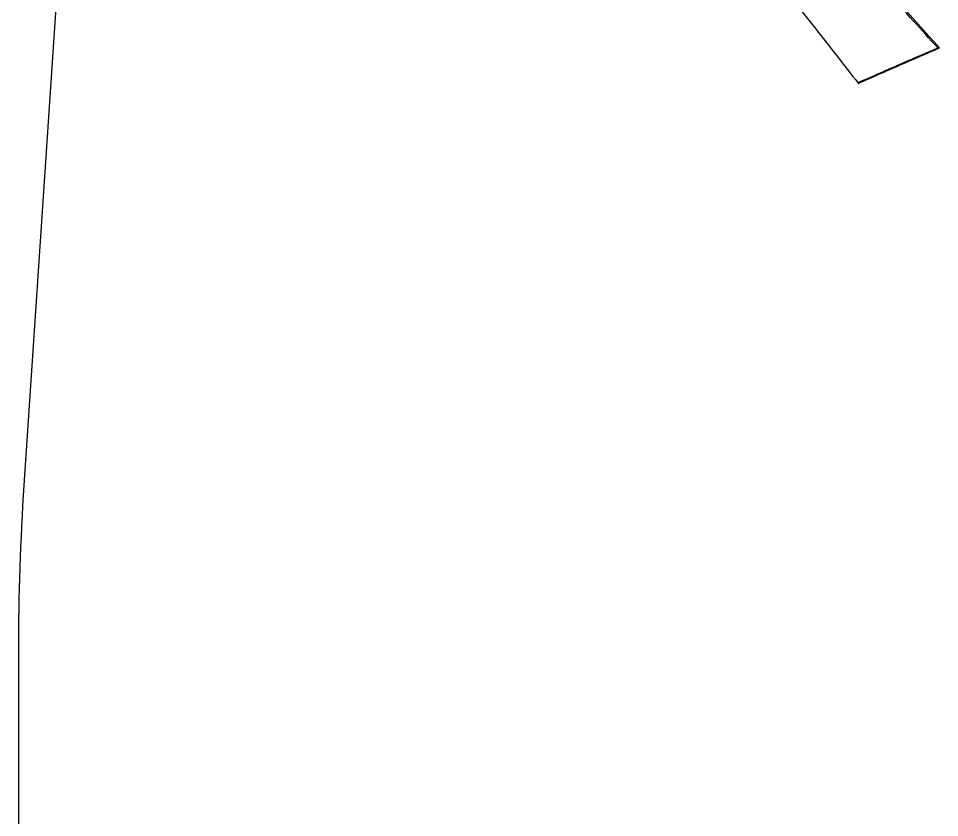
# Model space of a CAD drawing. Header units: millimetres. Extents: x -54 to 586, y 8 to 412.
# Drawn here: x 196.27 to 211.04, y 162.64 to 175.46 of the extents above; entities that cross this region are included whole.
import ezdxf

# ---------------------------------------------------------------- set-up
doc = ezdxf.new("R2010")
doc.units = ezdxf.units.MM
doc.layers.add('OUTLINE', color=7, linetype='Continuous', lineweight=25)

msp = doc.modelspace()

# ---------------------------------------------------------------- linework, layer by layer
at = {"layer": 'OUTLINE'}
for p, q in [((196.8927, 176.03222), (196.35678, 167.97387)), ((211.0449, 174.98841), (211.01594, 174.98841)), ((196.26861, 165.31949), (196.26861, 162.31949))]:
    msp.add_line(p, q, dxfattribs=at)
msp.add_arc((236.26861, 165.31949), 40, 176.195097, 180, dxfattribs=at)
for points, knots in [([(211.0449, 174.98841), (210.12518, 176.00359), (209.24249, 177.01143), (207.95345, 178.47566), (207.52975, 178.95587), (206.69255, 179.89493), (206.27795, 180.35291), (205.46642, 181.24172), (205.06965, 181.67458), (204.30315, 182.53286), (203.93387, 182.95939), (202.87135, 184.2371), (202.22217, 185.08565), (201.056, 186.74383), (200.53704, 187.55619), (199.85864, 188.73596), (199.64997, 189.12111), (199.26783, 189.8692), (199.09423, 190.23338), (198.86037, 190.74402), (198.78681, 190.90829), (198.6484, 191.221), (198.58342, 191.36849), (198.46368, 191.65289), (198.40919, 191.79128), (198.33785, 192.00962), (198.31576, 192.08384), (198.27537, 192.23838), (198.25709, 192.3188), (198.22559, 192.49715), (198.21238, 192.59529), (198.19099, 192.8126), (198.18291, 192.93289), (198.17092, 193.1863), (198.16686, 193.3192), (198.1605, 193.58434), (198.15816, 193.71636), (198.15165, 193.94568), (198.14734, 194.04134), (198.13702, 194.18618), (198.13141, 194.23261), (198.12014, 194.27614), (198.11443, 194.27174), (198.1038, 194.21689), (198.09887, 194.16844), (198.09614, 194.12746)], [0, 0, 0, 0, 0.125, 0.125, 0.1875, 0.1875, 0.25, 0.25, 0.3125, 0.3125, 0.375, 0.375, 0.5, 0.5, 0.625, 0.625, 0.6875, 0.6875, 0.75, 0.75, 0.78125, 0.78125, 0.8125, 0.8125, 0.84375, 0.84375, 0.859375, 0.859375, 0.875, 0.875, 0.890625, 0.890625, 0.90625, 0.90625, 0.921875, 0.921875, 0.9375, 0.9375, 0.953125, 0.953125, 0.96875, 0.96875, 0.984375, 0.984375, 1, 1, 1, 1]), ([(211.01594, 174.98841), (210.75402, 175.27867), (210.23016, 175.85924), (209.46441, 176.72347), (208.70964, 177.57952), (207.96611, 178.42327), (207.23303, 179.25072), (206.52111, 180.04587), (205.82922, 180.80406), (205.16203, 181.53219), (204.51405, 182.24906), (203.89122, 182.96334), (203.29493, 183.67631), (202.73636, 184.37424), (202.21452, 185.05674), (201.72793, 185.72244), (201.2672, 186.38291), (200.83304, 187.03704), (200.42625, 187.68352), (200.08046, 188.26491), (199.78814, 188.78289), (199.54206, 189.23948), (199.31253, 189.68694), (199.09979, 190.12234), (198.90376, 190.54111), (198.72415, 190.93952), (198.5603, 191.30655), (198.43901, 191.5911), (198.35303, 191.81417), (198.29502, 191.98618), (198.24332, 192.16342), (198.19867, 192.35614), (198.1633, 192.58108), (198.13783, 192.84294), (198.12225, 193.14155), (198.11423, 193.41799), (198.10928, 193.65417), (198.10502, 193.84246), (198.09904, 194.00127), (198.09406, 194.0933), (198.09121, 194.12601), (198.09108, 194.12746)], [0, 0, 0, 0, 0.03750132, 0.07500724, 0.11250712, 0.15023336, 0.18796622, 0.22568887, 0.26193443, 0.2981898, 0.33443858, 0.37093212, 0.40743226, 0.44392558, 0.47864851, 0.51337749, 0.54810016, 0.58305824, 0.61802325, 0.65298039, 0.67900577, 0.7050309, 0.73111568, 0.75719995, 0.78323448, 0.80926745, 0.83543546, 0.8616068, 0.87461556, 0.88762458, 0.90064402, 0.91365858, 0.92686893, 0.94007536, 0.95309611, 0.96616381, 0.97439611, 0.98262044, 0.99111379, 0.99960446, 1, 1, 1, 1]), ([(207.00796, 177.80207), (207.23093, 177.53251), (207.45701, 177.26224), (207.90996, 176.7124), (208.13783, 176.43426), (208.59489, 175.87095), (208.8241, 175.58567), (209.28332, 175.00825), (209.51187, 174.71431), (209.74238, 174.41925)], [0, 0, 0, 0, 0.25, 0.25, 0.5, 0.5, 0.75, 0.75, 1, 1, 1, 1]), ([(209.73446, 174.42939), (209.83616, 174.47438), (210.04719, 174.56774), (210.47258, 174.75405), (210.80038, 174.89544), (211.01594, 174.98841)], [0, 0, 0, 0, 0.24155164, 0.50124397, 1, 1, 1, 1]), ([(209.74238, 174.41925), (209.85139, 174.46768), (209.9609, 174.51612), (210.07088, 174.56456), (210.18086, 174.613), (210.29133, 174.66145), (210.40227, 174.70991), (210.61476, 174.80272), (210.82899, 174.89555), (211.0449, 174.98841)], [0, 0, 0, 0, 0.00043279758, 0.00043279758, 0.00043279758, 0.00086559517, 0.00086559517, 0.00086559517, 0.00169461239, 0.00169461239, 0.00169461239, 0.00169461239])]:
    msp.add_open_spline(points, degree=3, knots=knots, dxfattribs=at)

doc.saveas('drawing.dxf')
